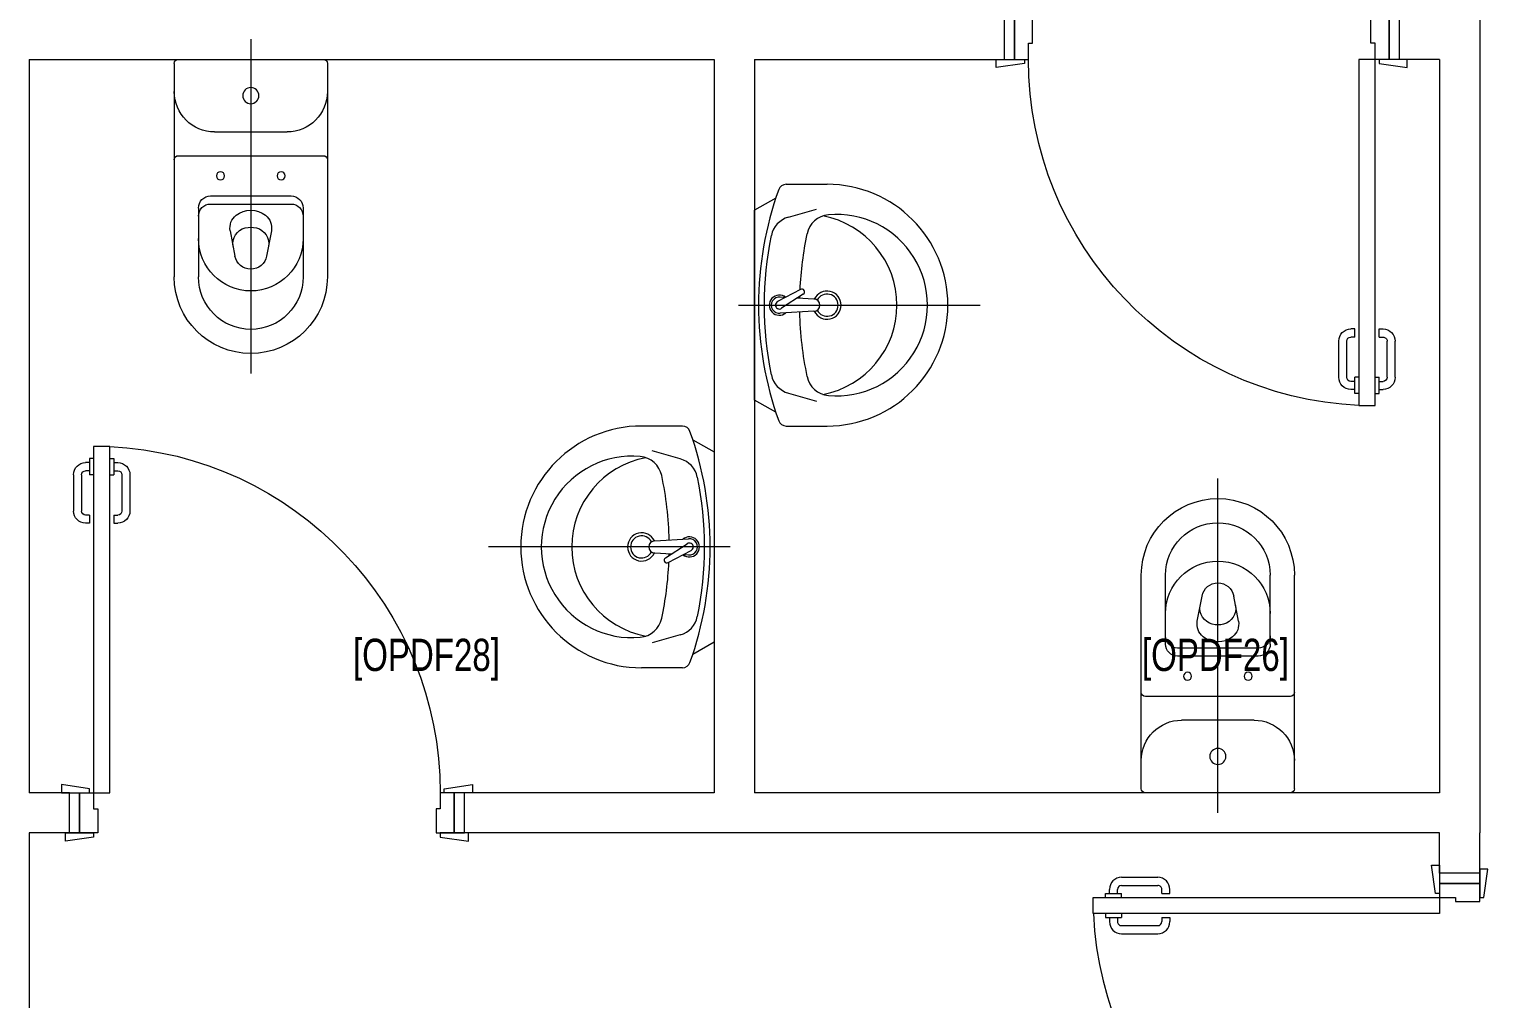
# Model space of a CAD drawing. Extents: x -234346 to 58427, y -132654 to -82394.
# Drawn here: x -42452 to -38832, y -112274 to -109868 of the extents above; entities that cross this region are included whole.
import ezdxf

# ---------------------------------------------------------------- set-up
doc = ezdxf.new("R2010")
doc.units = 0
doc.header["$LTSCALE"] = 8
for name, color, linetype, lineweight in [('72_EGR_BASE_TEXT', 9, 'Continuous', 5), ('72_EGR_EQP_TAG', 9, 'Continuous', 5), ('SANIT', 9, 'Continuous', 5), ('Walls', 9, 'Continuous', 5), ('Wooden Joinery', 9, 'Continuous', 5)]:
    doc.layers.add(name, color=color, linetype=linetype, lineweight=lineweight)
doc.styles.add('X3G_ENTITY_9F38', font='swisscl.ttf', dxfattribs={"height": 0.2})

# ---------------------------------------------------------------- blocks, each defined once
blk = doc.blocks.new('A$C72370EFE')
at = {"layer": 'Wooden Joinery'}
for p, q in [((-0.01, -0.03), (-0.01, -0.07)), ((0, -0.03), (-0.01, -0.03)), ((0.04, -0.03), (0.05, -0.03)), ((0.05, -0.03), (0.05, -0.07)), ((-0.05, -0.07), (-0.05, -0.16)), ((-0.03, -0.07), (-0.03, -0.16)), ((-0.01, -0.04), (-0.02, -0.04)), ((-0.01, -0.06), (-0.02, -0.06)), ((0, -0.07), (-0.01, -0.07)), ((0.04, -0.07), (0.05, -0.07)), ((0.05, -0.04), (0.06, -0.04)), ((0.05, -0.06), (0.06, -0.06)), ((0.07, -0.07), (0.07, -0.16)), ((0.09, -0.07), (0.09, -0.16)), ((-0.01, -0.17), (-0.02, -0.17)), ((-0.01, -0.17), (-0.01, -0.19)), ((0.05, -0.17), (0.06, -0.17)), ((0.05, -0.17), (0.05, -0.19)), ((-0.01, -0.19), (-0.02, -0.19)), ((0.05, -0.19), (0.06, -0.19))]:
    blk.add_line(p, q, dxfattribs=at)
for centre, radius, start, end in [((-0.02, -0.07), 0.03, 90, 180), ((-0.02, -0.07), 0.01, 90, 180), ((0.06, -0.07), 0.03, 0, 90), ((0.06, -0.07), 0.01, 0, 90), ((-0.02, -0.16), 0.03, 180, 270), ((-0.02, -0.16), 0.01, 180, 270), ((0.06, -0.16), 0.01, 270, 0), ((0.06, -0.16), 0.03, 270, 0)]:
    blk.add_arc(centre, radius, start, end, dxfattribs=at)
blk = doc.blocks.new('A$C5DAD61B4')
at = {"layer": 'Wooden Joinery'}
for points in [[(80, 959.1), (80, 969.1), (10, 979.1), (10, 959.1)], [(940, 959.1), (940, 969.1), (1010, 979.1), (1010, 959.1)], [(70, 859.1), (70, 849.1), (0, 839.1), (0, 859.1)], [(120, 859.1), (120, 0), (80, 0), (80, 859.1)], [(950, 859.1), (950, 849.1), (1020, 839.1), (1020, 859.1)]]:
    blk.add_lwpolyline(points, close=True, dxfattribs=at)
for points in [[(45, 859.1), (45, 959.1), (20, 959.1), (20, 859.1), (45, 859.1)], [(45, 859.1), (80, 859.1), (80, 899.1), (90, 899.1), (90, 959.1), (45, 959.1), (45, 859.1)], [(975, 859.1), (940, 859.1), (940, 899.1), (930, 899.1), (930, 959.1), (975, 959.1), (975, 859.1)], [(975, 859.1), (975, 959.1), (1000, 959.1), (1000, 859.1), (975, 859.1)]]:
    blk.add_lwpolyline(points, dxfattribs=at)
blk.add_arc((80, 859.1), 860, 272.666, 0, dxfattribs=at)
at = {"layer": 'Wooden Joinery', "xscale": 999.9999999998854, "yscale": 999.9999999998854, "zscale": 999.9999999998854, "rotation": 180}
blk.add_blockref('A$C72370EFE', (120, 0), dxfattribs=at)
blk = doc.blocks.new('WC manta')
at = {"layer": 'SANIT'}
for p, q in [((-0.12, 0.19), (0.41, 0.19)), ((-0.13, 0.18), (-0.13, -0.18)), ((0.109, 0.18), (0.109, -0.18)), ((0.239, 0.13), (0.41, 0.13)), ((0.05, 0.09), (0.05, -0.09)), ((0.209, 0.1), (0.209, -0.1)), ((0.229, 0.1), (0.229, -0.1)), ((0.2955, 0.051), (0.3581, 0.0393)), ((-0.18, 0), (0.65, 0)), ((0.2955, -0.051), (0.3581, -0.0393)), ((0.239, -0.13), (0.41, -0.13)), ((-0.12, -0.19), (0.41, -0.19))]:
    blk.add_line(p, q, dxfattribs=at)
for centre, radius in [((0.159, 0.0752), 0.01), ((-0.04, 0), 0.02), ((0.159, -0.0753), 0.01)]:
    blk.add_circle(centre, radius, dxfattribs=at)
for centre, radius, start, end in [((-0.12, 0.18), 0.01, 90, 180), ((-0.05, 0.09), 0.1, 0, 90), ((0.119, 0.18), 0.01, 90, 180), ((0.41, 0), 0.19, 270, 90), ((0.239, 0.1), 0.03, 90, 180), ((0.259, 0.1), 0.03, 90, 180), ((0.3147, 0), 0.13, 270, 90), ((0.41, 0), 0.13, 270, 90), ((0.3029, 0), 0.0588, 141.525, 218.475), ((0.2882, 0.0117), 0.04, 79.4289, 141.525), ((0.3271, 0.0044), 0.04, 79.4289, 166.4176), ((0.3507, 0), 0.04, 280.5711, 79.4289), ((0.3454, 0), 0.0588, 166.4176, 193.5824), ((0.3271, -0.0044), 0.04, 193.5824, 280.5711), ((0.2882, -0.0117), 0.04, 218.475, 280.5711), ((-0.05, -0.09), 0.1, 270, 0), ((0.239, -0.1), 0.03, 180, 270), ((0.259, -0.1), 0.03, 180, 270), ((-0.12, -0.18), 0.01, 180, 270), ((0.119, -0.18), 0.01, 180, 270)]:
    blk.add_arc(centre, radius, start, end, dxfattribs=at)
blk = doc.blocks.new('lav-manta 60')
at = {"layer": 'SANIT'}
for p, q in [((0, 0.04), (0, -0.56)), ((-0.2658, -0.0529), (-0.2358, 0)), ((-0.2358, 0), (0.2358, 0)), ((0.2658, -0.0529), (0.2358, 0)), ((-0.015, -0.1473), (-0.0199, -0.064)), ((0.0274, -0.121), (-0.0078, -0.0673)), ((0.0389, -0.1142), (0.0087, -0.0575)), ((0.0191, -0.077), (0.0199, -0.064)), ((-0.3, -0.0789), (-0.3, -0.18)), ((-0.2185, -0.0841), (-0.2383, -0.1537)), ((0.015, -0.1473), (0.0174, -0.1057)), ((0.2185, -0.0841), (0.2383, -0.1537)), ((0.3, -0.0789), (0.3, -0.18))]:
    blk.add_line(p, q, dxfattribs=at)
for centre, radius, start, end in [((0, -0.8557), 0.8457, 70.1771, 109.8229), ((0, -0.8696), 0.8457, 78.1914, 101.8086), ((-0.28, -0.0789), 0.02, 109.8229, 180), ((-0.1608, -0.1006), 0.06, 101.8086, 164.0794), ((0, -0.0617), 0.025, 320.7474, 220.368), ((0, -0.0617), 0.02, 353.2671, 186.682), ((0, -0.0617), 0.00966, 25.4127, 215.9577), ((0.1608, -0.1006), 0.06, 15.9206, 78.1914), ((0.28, -0.0789), 0.02, 0, 70.1771), ((-0.1645, -0.189), 0.06, 102.0883, 174.8142), ((0, -0.9572), 0.8457, 91.1572, 102.0883), ((0, -0.9572), 0.8457, 88.5486, 88.844), ((0.0332, -0.1176), 0.00666, 210.6852, 30.6852), ((0, -0.9572), 0.8457, 77.9117, 87.4274), ((0.1645, -0.189), 0.06, 5.1858, 77.9117), ((0, -0.18), 0.3, 180, 0), ((0, -0.1282), 0.2252, 190.6097, 349.3903), ((0, -0.18), 0.035, 115.3106, 64.6894), ((0, -0.18), 0.0275, 117.1496, 62.8504), ((0, -0.1473), 0.015, 180, 0), ((0, -0.2039), 0.2252, 174.8142, 5.1858)]:
    blk.add_arc(centre, radius, start, end, dxfattribs=at)
blk = doc.blocks.new('1stF')
at = {"layer": 'Walls', "color": 9}
for p, q in [((-38852.3, -108534.5, 0.1), (-38852.3, -111862.6, 0.1)), ((-42452.3, -109942.6, 0.1), (-40752.3, -109942.6, 0.1)), ((-42452.3, -109942.6, 0.1), (-42452.3, -111762.6, 0.1)), ((-40752.3, -109942.6, 0.1), (-40752.3, -111762.6, 0.1)), ((-40652.3, -109942.6, 0.1), (-40032.3, -109942.6, 0.1)), ((-40652.3, -109942.6, 0.1), (-40652.3, -111762.6, 0.1)), ((-38952.3, -109942.6, 0.1), (-39052.3, -109942.6, 0.1)), ((-38952.3, -109942.6, 0.1), (-38952.3, -111762.6, 0.1)), ((-42352.3, -111762.6, 0.1), (-42452.3, -111762.6, 0.1)), ((-40752.3, -111762.6, 0.1), (-41372.3, -111762.6, 0.1)), ((-38952.3, -111762.6, 0.1), (-40652.3, -111762.6, 0.1)), ((-42452.3, -111862.6, 0.1), (-42452.3, -115862.6, 0.1)), ((-42352.3, -111862.6, 0.1), (-42452.3, -111862.6, 0.1)), ((-38952.3, -111862.6, 0.1), (-41372.3, -111862.6, 0.1)), ((-38952.3, -111962.6, 0.1), (-38952.3, -111862.6, 0.1)), ((-38852.3, -111962.6, 0.1), (-38852.3, -111862.6, 0.1))]:
    blk.add_line(p, q, dxfattribs=at)
at = {"layer": 'SANIT', "color": 9}
for name, p, xscale, yscale, zscale, rotation in [('WC manta', (-41902.3, -110072.6, 0.1), -999.9999999999995, 999.9999999999995, 999.9999999999995, 90), ('lav-manta 60', (-40652.3, -110552.6, 0.1), 1000.000000000223, 1000.000000000223, 1000.000000000223, 90.00000000000001), ('lav-manta 60', (-40752.3, -111152.6, 0.1), 1000.000000000223, 1000.000000000223, 1000.000000000223, 270), ('WC manta', (-39502.3, -111632.6, 0.1), -999.9999999999995, 999.9999999999995, 999.9999999999995, 270)]:
    blk.add_blockref(name, p, dxfattribs=dict(at, xscale=xscale, yscale=yscale, zscale=zscale, rotation=rotation))
at = {"layer": 'Wooden Joinery', "color": 9, "xscale": -1}
blk.add_blockref('A$C5DAD61B4', (-39032.3, -110801.7, 0.1), dxfattribs=at)
at = {"layer": 'Wooden Joinery', "color": 9, "xscale": -1, "rotation": 180}
blk.add_blockref('A$C5DAD61B4', (-42372.3, -110903.5, 0.1), dxfattribs=at)
at = {"layer": 'Wooden Joinery', "color": 9, "rotation": 270}
blk.add_blockref('A$C5DAD61B4', (-39811.4, -111942.6, 0.1), dxfattribs=at)
at = {"layer": '72_EGR_BASE_TEXT', "color": 9, "char_height": 80, "attachment_point": 2, "style": 'X3G_ENTITY_9F38'}
for s, insert in [('[OPDF28]', (-41466.4, -111380.5, 0.1)), ('[OPDF26]', (-39508.4, -111380.5, 0.1))]:
    blk.add_mtext(s, dxfattribs=dict(at, insert=insert))

msp = doc.modelspace()

# ---------------------------------------------------------------- block references
at = {"layer": '72_EGR_EQP_TAG'}
msp.add_blockref('1stF', (0, 0), dxfattribs=at)

doc.saveas('drawing.dxf')
